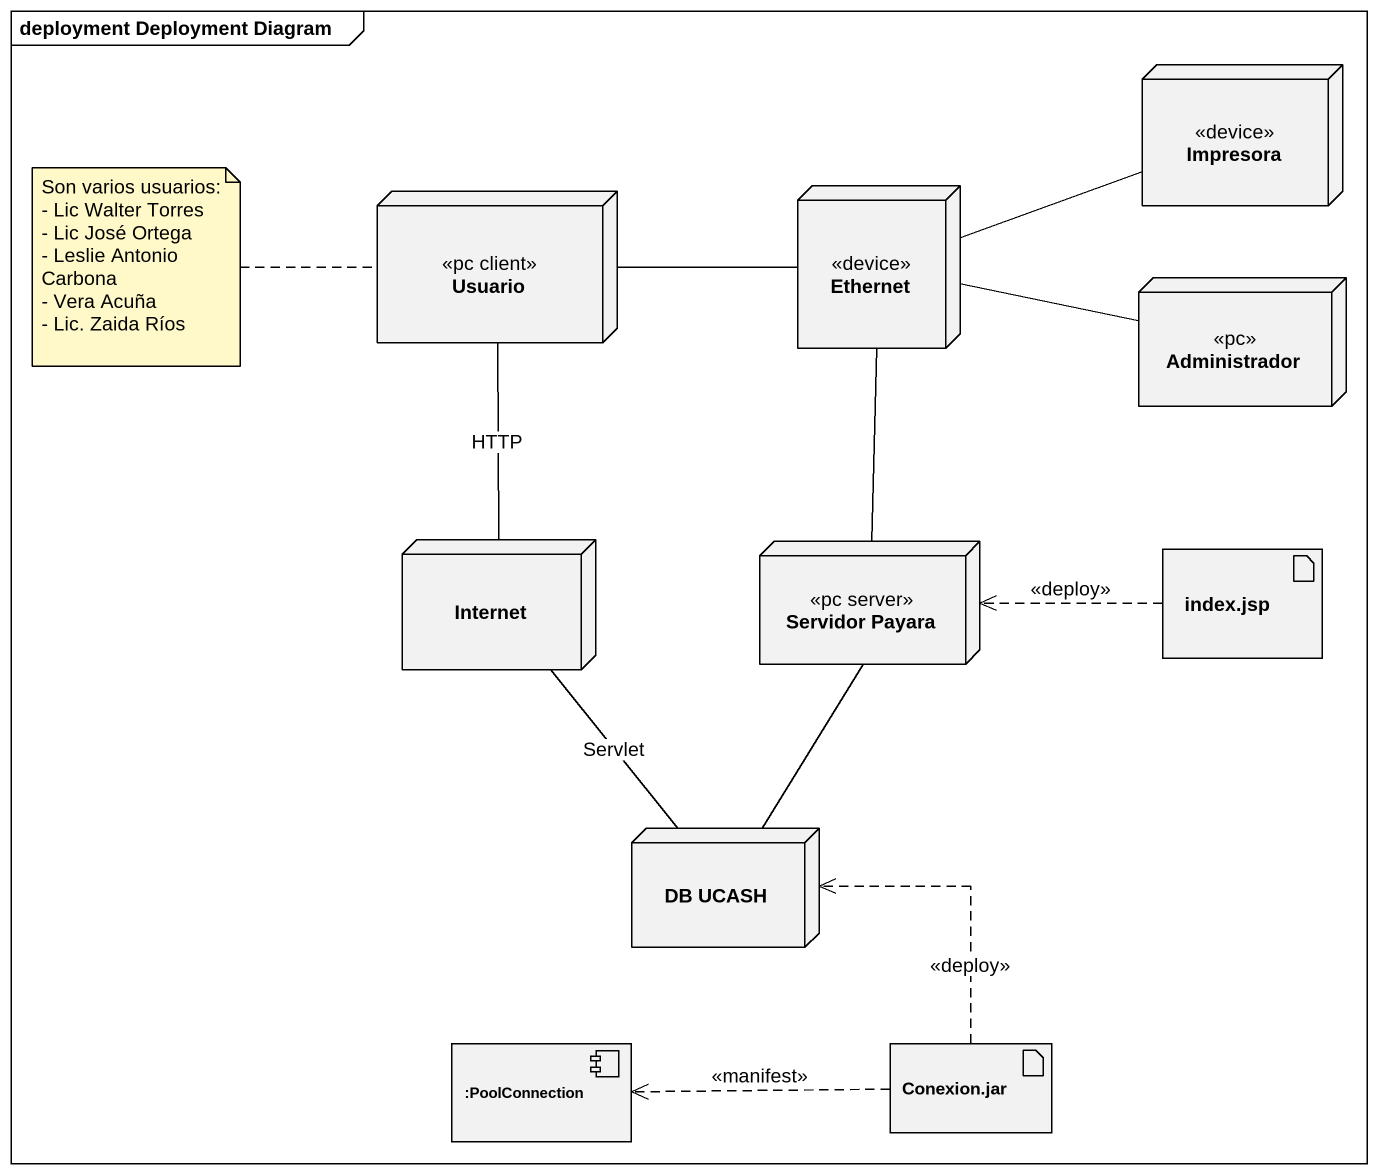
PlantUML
@startuml
mainframe deployment Deployment Diagram
node Impresora <<device>>
node Usuario <<pc client>>
node Ethernet <<device>>
node Administrador <<pc>>
node Internet
node "Servidor Payara" as Servidor_Payara <<pc server>>
artifact "index.jsp" as index_jsp
node "DB UCASH" as DB_UCASH
component ":PoolConnection" as PoolConnection
artifact "Conexion.jar" as Conexion_jar
Usuario -right- Ethernet
Usuario -- Internet : HTTP
Ethernet -right- Impresora
Ethernet -- Servidor_Payara
Administrador -left- Ethernet
Internet -- DB_UCASH : Servlet
Servidor_Payara -- DB_UCASH
index_jsp .left.> Servidor_Payara : <<deploy>>
Conexion_jar .up.> DB_UCASH : <<deploy>>
Conexion_jar .left.> PoolConnection : <<manifest>>
note left of Usuario
  Son varios usuarios:
  - Lic Walter Torres
  - Lic José Ortega
  - Leslie Antonio Carbona
  - Vera Acuña
  - Lic. Zaida Ríos
end note
@enduml
